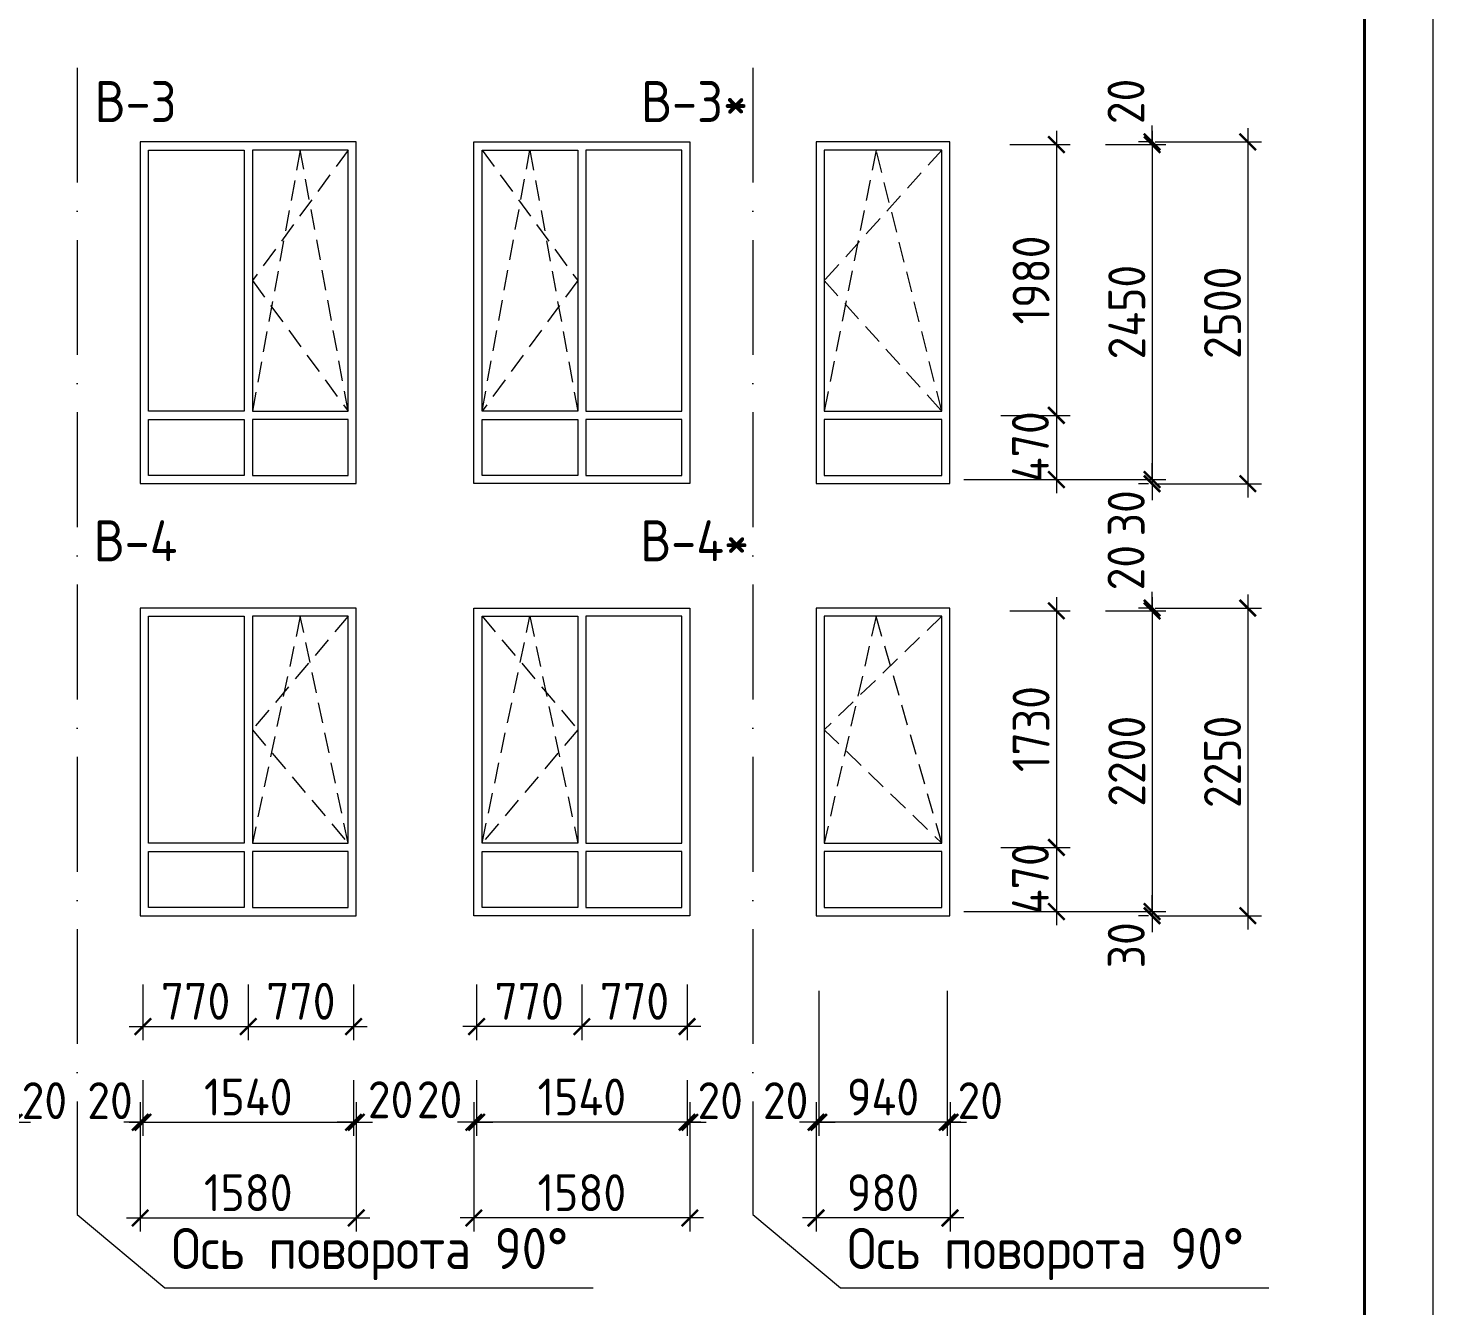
# Model space of a CAD drawing. Header units: millimetres. Extents: x 854812 to 1164625, y 589925 to 823301.
# Drawn here: x 1104279 to 1114554, y 663133 to 672480 of the extents above; entities that cross this region are included whole.
import ezdxf
from ezdxf.enums import TextEntityAlignment as Align

# ---------------------------------------------------------------- set-up
doc = ezdxf.new("R2010")
doc.units = ezdxf.units.MM
for name, pattern in [('ACAD_ISO10W100', [18, 12, -3, 0, -3]), ('JIS_08_15', [17.25, 15, -0.75, 0.75, -0.75]), ('НЕВИДИМАЯX2', [0.75, 0.5, -0.25])]:
    doc.linetypes.add(name, pattern=pattern)
doc.layers.get('Defpoints').update_dxf_attribs({"color": 40})
for name, color, linetype, lineweight in [('Text', 7, 'Continuous', 15), ('АР_Марка_двери', 13, 'Continuous', 9), ('окна', 132, 'Continuous', 18), ('оси', 50, 'JIS_08_15', 9), ('размеры', 215, 'Continuous', 13), ('текст', 7, 'Continuous', 13), ('УКАЗАТЕЛЬ', 6, 'Continuous', 13)]:
    doc.layers.add(name, color=color, linetype=linetype, lineweight=lineweight)
doc.styles.add('GOST 2.304', font='isocpeur.ttf', dxfattribs={"width": 0.9})
doc.styles.get("Standard").update_dxf_attribs({"font": 'arial.ttf'})
doc.styles.add('Оксана', font='arial.ttf')
doc.dimstyles.new('1', dxfattribs={"dimscale": 100, "dimtxt": 2.7, "dimasz": 1.2, "dimexe": 1, "dimexo": 1, "dimgap": 0.5, "dimtad": 1, "dimdec": 0, "dimzin": 0, "dimdsep": 46, "dimtxsty": 'GOST 2.304', "dimblk": 'ARCHTICK', "dimcen": 0.09, "dimdle": 1, "dimclrd": 256, "dimclre": 256, "dimclrt": 7, "dimadec": 0, "dimazin": 0, "dimtfac": 1, "dimtdec": 0, "dimtmove": 1, "dimatfit": 3, "dimldrblk": 'ARCHTICK', "dimfxl": 100, "dimtolj": 1, "dimtzin": 0, "dimlwd": 5, "dimlwe": 5, "dimarcsym": 1})

# ---------------------------------------------------------------- blocks, each defined once
blk = doc.blocks.new('*U8')
at = {"color": 7, "linetype": 'Continuous', "lineweight": 0}
blk.add_lwpolyline([(-420, 297), (0, 297), (0, 0), (-420, 0)], close=True, dxfattribs=at)
at = {"color": 7, "linetype": 'Continuous', "lineweight": 40}
blk.add_lwpolyline([(-400, 292), (-5, 292), (-5, 5), (-400, 5)], close=True, dxfattribs=at)
at = {"color": 7, "style": 'Оксана', "flags": 8}
for tag, height, p in [('НАИМЕНОВАНИЕ_ОБЪЕКТА_СТРОИТЕЛЬСТВА', 2.71, (-64.88, 42.01)), ('НАИМЕНОВАНИЕ_ЧЕРТЕЖА', 2.86, (-88.9, 11.79))]:
    blk.add_attdef(tag, text='', height=height, dxfattribs=at).set_placement(p, align=Align.MIDDLE_CENTER)
at = {"color": 7, "linetype": 'Continuous', "lineweight": 20, "style": 'Оксана', "flags": 8}
blk.add_attdef('ИНВ.№ПОДЛ.', text='', height=2.5, rotation=90, dxfattribs=at).set_placement((-403.5, 17.5), align=Align.MIDDLE_CENTER)
for tag, height, p in [('НАИМЕНОВАНИЕ_СООРУЖЕНИЯ', 3.57, (-91.21, 26.62)), ('ОРГАНИЗАЦИЯ/ЛИЦЕНЗИЯ', 2.29, (-29.74, 11.97))]:
    blk.add_attdef(tag, text='', height=height, dxfattribs=at).set_placement(p, align=Align.MIDDLE_CENTER)
at = {"color": 7, "linetype": 'Continuous', "lineweight": 20, "flags": 8}
for tag, p in [('---------------------------------------------------', (-210, 5)), ('--------------------------------------------------', (-210, -2))]:
    blk.add_attdef(tag, text='', height=0.143, dxfattribs=at).set_placement(p, align=Align.TOP_LEFT)
at = {"layer": 'Text', "color": 7, "linetype": 'Continuous', "lineweight": 20, "style": 'GOST 2.304', "width": 0.9, "flags": 8}
blk.add_attdef('ОБОЗНАЧЕНИЕ_ДОКУМЕНТА', text='', height=4.29, dxfattribs=at).set_placement((-65.21, 54.98), align=Align.MIDDLE_CENTER)
at = {"layer": 'Text', "color": 7, "style": 'GOST 2.304', "width": 0.9, "flags": 8}
for tag, p in [('СТАДИЯ', (-47.5, 25)), ('ЛИСТ', (-32.5, 25)), ('ЛИСТОВ', (-15, 25))]:
    blk.add_attdef(tag, text='', height=2.86, dxfattribs=at).set_placement(p, align=Align.MIDDLE_CENTER)
blk = doc.blocks.new('_ArchTick')
at = {"color": 0, "linetype": 'ByBlock', "const_width": 0.15}
blk.add_lwpolyline([(-0.5, -0.5), (0.5, 0.5)], dxfattribs=at)
blk = doc.blocks.new('*D1008')
at = {"layer": 'Defpoints', "color": 0, "lineweight": 50, "ltscale": 0.1}
for p in [(1105119, 664885), (1106659, 664885), (1106659, 664476)]:
    blk.add_point(p, dxfattribs=at)
at = {"layer": 'размеры', "lineweight": 5, "ltscale": 0.1}
for p, q in [((1105119, 664785), (1105119, 664376)), ((1106659, 664785), (1106659, 664376)), ((1105019, 664476), (1106759, 664476))]:
    blk.add_line(p, q, dxfattribs=at)
at = {"layer": 'размеры', "lineweight": 5, "ltscale": 0.1, "xscale": 120, "yscale": 120, "zscale": 120, "rotation": 180}
blk.add_blockref('_ArchTick', (1105119, 664476), dxfattribs=at)
at = {"layer": 'размеры', "lineweight": 5, "ltscale": 0.1, "xscale": 120, "yscale": 120, "zscale": 120}
blk.add_blockref('_ArchTick', (1106659, 664476), dxfattribs=at)
at = {"layer": 'размеры', "color": 7, "ltscale": 0.1, "insert": (1105889, 664661), "char_height": 270, "attachment_point": 5, "style": 'GOST 2.304'}
blk.add_mtext('\\A1;1540', dxfattribs=at)
blk = doc.blocks.new('*D1009')
at = {"layer": 'Defpoints', "color": 0, "lineweight": 50, "ltscale": 0.1}
for p in [(1105099, 664691), (1106679, 664691), (1106679, 663776)]:
    blk.add_point(p, dxfattribs=at)
at = {"layer": 'размеры', "lineweight": 5, "ltscale": 0.1}
for p, q in [((1105099, 664591), (1105099, 663676)), ((1106679, 664591), (1106679, 663676)), ((1104999, 663776), (1106779, 663776))]:
    blk.add_line(p, q, dxfattribs=at)
at = {"layer": 'размеры', "lineweight": 5, "ltscale": 0.1, "xscale": 120, "yscale": 120, "zscale": 120, "rotation": 180}
blk.add_blockref('_ArchTick', (1105099, 663776), dxfattribs=at)
at = {"layer": 'размеры', "lineweight": 5, "ltscale": 0.1, "xscale": 120, "yscale": 120, "zscale": 120}
blk.add_blockref('_ArchTick', (1106679, 663776), dxfattribs=at)
at = {"layer": 'размеры', "color": 7, "ltscale": 0.1, "insert": (1105889, 663961), "char_height": 270, "attachment_point": 5, "style": 'GOST 2.304'}
blk.add_mtext('\\A1;1580', dxfattribs=at)
blk = doc.blocks.new('*D1010')
at = {"layer": 'Defpoints', "color": 0, "lineweight": 50, "ltscale": 0.1}
for p in [(1105099, 664723), (1105119, 664723), (1105119, 664476)]:
    blk.add_point(p, dxfattribs=at)
at = {"layer": 'размеры', "lineweight": 5, "ltscale": 0.1}
for p, q in [((1105099, 664623), (1105099, 664376)), ((1105119, 664623), (1105119, 664376)), ((1105099, 664476), (1104979, 664476)), ((1105099, 664476), (1105119, 664476)), ((1105119, 664476), (1105239, 664476))]:
    blk.add_line(p, q, dxfattribs=at)
at = {"layer": 'размеры', "lineweight": 5, "ltscale": 0.1, "xscale": 120, "yscale": 120, "zscale": 120}
blk.add_blockref('_ArchTick', (1105099, 664476), dxfattribs=at)
at = {"layer": 'размеры', "lineweight": 5, "ltscale": 0.1, "xscale": 120, "yscale": 120, "zscale": 120, "rotation": 180}
blk.add_blockref('_ArchTick', (1105119, 664476), dxfattribs=at)
at = {"layer": 'размеры', "color": 7, "ltscale": 0.1, "insert": (1104878, 664634), "char_height": 270, "attachment_point": 5, "style": 'GOST 2.304'}
blk.add_mtext('\\A1;20', dxfattribs=at)
blk = doc.blocks.new('*D1011')
at = {"layer": 'Defpoints', "color": 0, "lineweight": 50, "ltscale": 0.1}
for p in [(1106659, 664723), (1106679, 664723), (1106659, 664476)]:
    blk.add_point(p, dxfattribs=at)
at = {"layer": 'размеры', "lineweight": 5, "ltscale": 0.1}
for p, q in [((1106659, 664623), (1106659, 664376)), ((1106679, 664623), (1106679, 664376)), ((1106659, 664476), (1106539, 664476)), ((1106679, 664476), (1106659, 664476)), ((1106679, 664476), (1106799, 664476))]:
    blk.add_line(p, q, dxfattribs=at)
at = {"layer": 'размеры', "lineweight": 5, "ltscale": 0.1, "xscale": 120, "yscale": 120, "zscale": 120}
blk.add_blockref('_ArchTick', (1106659, 664476), dxfattribs=at)
at = {"layer": 'размеры', "lineweight": 5, "ltscale": 0.1, "xscale": 120, "yscale": 120, "zscale": 120, "rotation": 180}
blk.add_blockref('_ArchTick', (1106679, 664476), dxfattribs=at)
at = {"layer": 'размеры', "color": 7, "ltscale": 0.1, "insert": (1106930, 664641), "char_height": 270, "attachment_point": 5, "style": 'GOST 2.304'}
blk.add_mtext('\\A1;20', dxfattribs=at)
blk = doc.blocks.new('*D1012')
at = {"layer": 'Defpoints', "color": 0, "lineweight": 50, "ltscale": 0.1}
for p in [(1105119, 665585), (1105889, 665585), (1105889, 665176)]:
    blk.add_point(p, dxfattribs=at)
at = {"layer": 'размеры', "lineweight": 5, "ltscale": 0.1}
for p, q in [((1105119, 665485), (1105119, 665076)), ((1105889, 665485), (1105889, 665076)), ((1105019, 665176), (1105989, 665176))]:
    blk.add_line(p, q, dxfattribs=at)
at = {"layer": 'размеры', "lineweight": 5, "ltscale": 0.1, "xscale": 120, "yscale": 120, "zscale": 120, "rotation": 180}
blk.add_blockref('_ArchTick', (1105119, 665176), dxfattribs=at)
at = {"layer": 'размеры', "lineweight": 5, "ltscale": 0.1, "xscale": 120, "yscale": 120, "zscale": 120}
blk.add_blockref('_ArchTick', (1105889, 665176), dxfattribs=at)
at = {"layer": 'размеры', "color": 7, "ltscale": 0.1, "insert": (1105504, 665361), "char_height": 270, "attachment_point": 5, "style": 'GOST 2.304'}
blk.add_mtext('\\A1;770', dxfattribs=at)
blk = doc.blocks.new('*D1013')
at = {"layer": 'Defpoints', "color": 0, "lineweight": 50, "ltscale": 0.1}
for p in [(1105889, 665585), (1106659, 665585), (1106659, 665176)]:
    blk.add_point(p, dxfattribs=at)
at = {"layer": 'размеры', "lineweight": 5, "ltscale": 0.1}
for p, q in [((1105889, 665485), (1105889, 665076)), ((1106659, 665485), (1106659, 665076)), ((1105789, 665176), (1106759, 665176))]:
    blk.add_line(p, q, dxfattribs=at)
at = {"layer": 'размеры', "lineweight": 5, "ltscale": 0.1, "xscale": 120, "yscale": 120, "zscale": 120, "rotation": 180}
blk.add_blockref('_ArchTick', (1105889, 665176), dxfattribs=at)
at = {"layer": 'размеры', "lineweight": 5, "ltscale": 0.1, "xscale": 120, "yscale": 120, "zscale": 120}
blk.add_blockref('_ArchTick', (1106659, 665176), dxfattribs=at)
at = {"layer": 'размеры', "color": 7, "ltscale": 0.1, "insert": (1106274, 665361), "char_height": 270, "attachment_point": 5, "style": 'GOST 2.304'}
blk.add_mtext('\\A1;770', dxfattribs=at)
blk = doc.blocks.new('*D1017')
at = {"layer": 'Defpoints', "color": 0, "lineweight": 50, "ltscale": 0.1}
for p in [(1104157, 664723), (1104177, 664723), (1104157, 664476)]:
    blk.add_point(p, dxfattribs=at)
at = {"layer": 'размеры', "lineweight": 5, "ltscale": 0.1}
for p, q in [((1104157, 664623), (1104157, 664376)), ((1104177, 664623), (1104177, 664376)), ((1104157, 664476), (1104037, 664476)), ((1104177, 664476), (1104157, 664476)), ((1104177, 664476), (1104297, 664476))]:
    blk.add_line(p, q, dxfattribs=at)
at = {"layer": 'размеры', "lineweight": 5, "ltscale": 0.1, "xscale": 120, "yscale": 120, "zscale": 120}
blk.add_blockref('_ArchTick', (1104157, 664476), dxfattribs=at)
at = {"layer": 'размеры', "lineweight": 5, "ltscale": 0.1, "xscale": 120, "yscale": 120, "zscale": 120, "rotation": 180}
blk.add_blockref('_ArchTick', (1104177, 664476), dxfattribs=at)
at = {"layer": 'размеры', "color": 7, "ltscale": 0.1, "insert": (1104398, 664634), "char_height": 270, "attachment_point": 5, "style": 'GOST 2.304'}
blk.add_mtext('\\A1;20', dxfattribs=at)
blk = doc.blocks.new('*D1018')
at = {"layer": 'Defpoints', "color": 0, "lineweight": 50, "ltscale": 0.1}
for p in [(1107559, 664885), (1109099, 664885), (1107559, 664476)]:
    blk.add_point(p, dxfattribs=at)
at = {"layer": 'размеры', "lineweight": 5, "ltscale": 0.1}
for p, q in [((1107559, 664785), (1107559, 664376)), ((1109099, 664785), (1109099, 664376)), ((1109199, 664476), (1107459, 664476))]:
    blk.add_line(p, q, dxfattribs=at)
at = {"layer": 'размеры', "lineweight": 5, "ltscale": 0.1, "xscale": 120, "yscale": 120, "zscale": 120, "rotation": 180}
blk.add_blockref('_ArchTick', (1107559, 664476), dxfattribs=at)
at = {"layer": 'размеры', "lineweight": 5, "ltscale": 0.1, "xscale": 120, "yscale": 120, "zscale": 120}
blk.add_blockref('_ArchTick', (1109099, 664476), dxfattribs=at)
at = {"layer": 'размеры', "color": 7, "ltscale": 0.1, "insert": (1108329, 664661), "char_height": 270, "attachment_point": 5, "style": 'GOST 2.304'}
blk.add_mtext('\\A1;1540', dxfattribs=at)
blk = doc.blocks.new('*D1019')
at = {"layer": 'Defpoints', "color": 0, "lineweight": 50, "ltscale": 0.1}
for p in [(1107539, 664691), (1109119, 664691), (1107539, 663776)]:
    blk.add_point(p, dxfattribs=at)
at = {"layer": 'размеры', "lineweight": 5, "ltscale": 0.1}
for p, q in [((1107539, 664591), (1107539, 663676)), ((1109119, 664591), (1109119, 663676)), ((1109219, 663776), (1107439, 663776))]:
    blk.add_line(p, q, dxfattribs=at)
at = {"layer": 'размеры', "lineweight": 5, "ltscale": 0.1, "xscale": 120, "yscale": 120, "zscale": 120, "rotation": 180}
blk.add_blockref('_ArchTick', (1107539, 663776), dxfattribs=at)
at = {"layer": 'размеры', "lineweight": 5, "ltscale": 0.1, "xscale": 120, "yscale": 120, "zscale": 120}
blk.add_blockref('_ArchTick', (1109119, 663776), dxfattribs=at)
at = {"layer": 'размеры', "color": 7, "ltscale": 0.1, "insert": (1108329, 663961), "char_height": 270, "attachment_point": 5, "style": 'GOST 2.304'}
blk.add_mtext('\\A1;1580', dxfattribs=at)
blk = doc.blocks.new('*D1020')
at = {"layer": 'Defpoints', "color": 0, "lineweight": 50, "ltscale": 0.1}
for p in [(1109099, 664723), (1109119, 664723), (1109099, 664476)]:
    blk.add_point(p, dxfattribs=at)
at = {"layer": 'размеры', "lineweight": 5, "ltscale": 0.1}
for p, q in [((1109099, 664623), (1109099, 664376)), ((1109119, 664623), (1109119, 664376)), ((1109099, 664476), (1108979, 664476)), ((1109119, 664476), (1109099, 664476)), ((1109119, 664476), (1109239, 664476))]:
    blk.add_line(p, q, dxfattribs=at)
at = {"layer": 'размеры', "lineweight": 5, "ltscale": 0.1, "xscale": 120, "yscale": 120, "zscale": 120}
blk.add_blockref('_ArchTick', (1109099, 664476), dxfattribs=at)
at = {"layer": 'размеры', "lineweight": 5, "ltscale": 0.1, "xscale": 120, "yscale": 120, "zscale": 120, "rotation": 180}
blk.add_blockref('_ArchTick', (1109119, 664476), dxfattribs=at)
at = {"layer": 'размеры', "color": 7, "ltscale": 0.1, "insert": (1109341, 664634), "char_height": 270, "attachment_point": 5, "style": 'GOST 2.304'}
blk.add_mtext('\\A1;20', dxfattribs=at)
blk = doc.blocks.new('*D1021')
at = {"layer": 'Defpoints', "color": 0, "lineweight": 50, "ltscale": 0.1}
for p in [(1107539, 664723), (1107559, 664723), (1107559, 664476)]:
    blk.add_point(p, dxfattribs=at)
at = {"layer": 'размеры', "lineweight": 5, "ltscale": 0.1}
for p, q in [((1107539, 664623), (1107539, 664376)), ((1107559, 664623), (1107559, 664376)), ((1107539, 664476), (1107419, 664476)), ((1107539, 664476), (1107559, 664476)), ((1107559, 664476), (1107679, 664476))]:
    blk.add_line(p, q, dxfattribs=at)
at = {"layer": 'размеры', "lineweight": 5, "ltscale": 0.1, "xscale": 120, "yscale": 120, "zscale": 120}
blk.add_blockref('_ArchTick', (1107539, 664476), dxfattribs=at)
at = {"layer": 'размеры', "lineweight": 5, "ltscale": 0.1, "xscale": 120, "yscale": 120, "zscale": 120, "rotation": 180}
blk.add_blockref('_ArchTick', (1107559, 664476), dxfattribs=at)
at = {"layer": 'размеры', "color": 7, "ltscale": 0.1, "insert": (1107288, 664641), "char_height": 270, "attachment_point": 5, "style": 'GOST 2.304'}
blk.add_mtext('\\A1;20', dxfattribs=at)
blk = doc.blocks.new('*D1022')
at = {"layer": 'Defpoints', "color": 0, "lineweight": 50, "ltscale": 0.1}
for p in [(1108329, 665585), (1109099, 665585), (1108329, 665176)]:
    blk.add_point(p, dxfattribs=at)
at = {"layer": 'размеры', "lineweight": 5, "ltscale": 0.1}
for p, q in [((1108329, 665485), (1108329, 665076)), ((1109099, 665485), (1109099, 665076)), ((1109199, 665176), (1108229, 665176))]:
    blk.add_line(p, q, dxfattribs=at)
at = {"layer": 'размеры', "lineweight": 5, "ltscale": 0.1, "xscale": 120, "yscale": 120, "zscale": 120, "rotation": 180}
blk.add_blockref('_ArchTick', (1108329, 665176), dxfattribs=at)
at = {"layer": 'размеры', "lineweight": 5, "ltscale": 0.1, "xscale": 120, "yscale": 120, "zscale": 120}
blk.add_blockref('_ArchTick', (1109099, 665176), dxfattribs=at)
at = {"layer": 'размеры', "color": 7, "ltscale": 0.1, "insert": (1108714, 665361), "char_height": 270, "attachment_point": 5, "style": 'GOST 2.304'}
blk.add_mtext('\\A1;770', dxfattribs=at)
blk = doc.blocks.new('*D1023')
at = {"layer": 'Defpoints', "color": 0, "lineweight": 50, "ltscale": 0.1}
for p in [(1107559, 665585), (1108329, 665585), (1107559, 665176)]:
    blk.add_point(p, dxfattribs=at)
at = {"layer": 'размеры', "lineweight": 5, "ltscale": 0.1}
for p, q in [((1107559, 665485), (1107559, 665076)), ((1108329, 665485), (1108329, 665076)), ((1108429, 665176), (1107459, 665176))]:
    blk.add_line(p, q, dxfattribs=at)
at = {"layer": 'размеры', "lineweight": 5, "ltscale": 0.1, "xscale": 120, "yscale": 120, "zscale": 120, "rotation": 180}
blk.add_blockref('_ArchTick', (1107559, 665176), dxfattribs=at)
at = {"layer": 'размеры', "lineweight": 5, "ltscale": 0.1, "xscale": 120, "yscale": 120, "zscale": 120}
blk.add_blockref('_ArchTick', (1108329, 665176), dxfattribs=at)
at = {"layer": 'размеры', "color": 7, "ltscale": 0.1, "insert": (1107944, 665361), "char_height": 270, "attachment_point": 5, "style": 'GOST 2.304'}
blk.add_mtext('\\A1;770', dxfattribs=at)
blk = doc.blocks.new('*D1024')
at = {"layer": 'Defpoints', "color": 0, "lineweight": 50, "ltscale": 0.1}
for p in [(1110062, 665537, 0), (1111002, 665537, 0), (1110062, 664476)]:
    blk.add_point(p, dxfattribs=at)
at = {"layer": 'размеры', "lineweight": 5, "ltscale": 0.1}
for p, q in [((1110062, 665437), (1110062, 664376)), ((1111002, 665437), (1111002, 664376)), ((1111102, 664476), (1109962, 664476))]:
    blk.add_line(p, q, dxfattribs=at)
at = {"layer": 'размеры', "lineweight": 5, "ltscale": 0.1, "xscale": 120, "yscale": 120, "zscale": 120, "rotation": 180}
blk.add_blockref('_ArchTick', (1110062, 664476), dxfattribs=at)
at = {"layer": 'размеры', "lineweight": 5, "ltscale": 0.1, "xscale": 120, "yscale": 120, "zscale": 120}
blk.add_blockref('_ArchTick', (1111002, 664476), dxfattribs=at)
at = {"layer": 'размеры', "color": 7, "ltscale": 0.1, "insert": (1110532, 664661), "char_height": 270, "attachment_point": 5, "style": 'GOST 2.304'}
blk.add_mtext('\\A1;940', dxfattribs=at)
blk = doc.blocks.new('*D1025')
at = {"layer": 'Defpoints', "color": 0, "lineweight": 50, "ltscale": 0.1}
for p in [(1110042, 664587, 0), (1111022, 664587, 0), (1110042, 663776)]:
    blk.add_point(p, dxfattribs=at)
at = {"layer": 'размеры', "lineweight": 5, "ltscale": 0.1}
for p, q in [((1110042, 664487), (1110042, 663676)), ((1111022, 664487), (1111022, 663676)), ((1111122, 663776), (1109942, 663776))]:
    blk.add_line(p, q, dxfattribs=at)
at = {"layer": 'размеры', "lineweight": 5, "ltscale": 0.1, "xscale": 120, "yscale": 120, "zscale": 120, "rotation": 180}
blk.add_blockref('_ArchTick', (1110042, 663776), dxfattribs=at)
at = {"layer": 'размеры', "lineweight": 5, "ltscale": 0.1, "xscale": 120, "yscale": 120, "zscale": 120}
blk.add_blockref('_ArchTick', (1111022, 663776), dxfattribs=at)
at = {"layer": 'размеры', "color": 7, "ltscale": 0.1, "insert": (1110532, 663961), "char_height": 270, "attachment_point": 5, "style": 'GOST 2.304'}
blk.add_mtext('\\A1;980', dxfattribs=at)
blk = doc.blocks.new('*D1026')
at = {"layer": 'Defpoints', "color": 0, "lineweight": 50, "ltscale": 0.1}
for p in [(1111002, 664723), (1111022, 664723), (1111002, 664476)]:
    blk.add_point(p, dxfattribs=at)
at = {"layer": 'размеры', "lineweight": 5, "ltscale": 0.1}
for p, q in [((1111002, 664623), (1111002, 664376)), ((1111022, 664623), (1111022, 664376)), ((1111002, 664476), (1110882, 664476)), ((1111022, 664476), (1111002, 664476)), ((1111022, 664476), (1111142, 664476))]:
    blk.add_line(p, q, dxfattribs=at)
at = {"layer": 'размеры', "lineweight": 5, "ltscale": 0.1, "xscale": 120, "yscale": 120, "zscale": 120}
blk.add_blockref('_ArchTick', (1111002, 664476), dxfattribs=at)
at = {"layer": 'размеры', "lineweight": 5, "ltscale": 0.1, "xscale": 120, "yscale": 120, "zscale": 120, "rotation": 180}
blk.add_blockref('_ArchTick', (1111022, 664476), dxfattribs=at)
at = {"layer": 'размеры', "color": 7, "ltscale": 0.1, "insert": (1111243, 664634), "char_height": 270, "attachment_point": 5, "style": 'GOST 2.304'}
blk.add_mtext('\\A1;20', dxfattribs=at)
blk = doc.blocks.new('*D1027')
at = {"layer": 'Defpoints', "color": 0, "lineweight": 50, "ltscale": 0.1}
for p in [(1110042, 664723), (1110062, 664723), (1110062, 664476)]:
    blk.add_point(p, dxfattribs=at)
at = {"layer": 'размеры', "lineweight": 5, "ltscale": 0.1}
for p, q in [((1110042, 664623), (1110042, 664376)), ((1110062, 664623), (1110062, 664376)), ((1110042, 664476), (1109922, 664476)), ((1110042, 664476), (1110062, 664476)), ((1110062, 664476), (1110182, 664476))]:
    blk.add_line(p, q, dxfattribs=at)
at = {"layer": 'размеры', "lineweight": 5, "ltscale": 0.1, "xscale": 120, "yscale": 120, "zscale": 120}
blk.add_blockref('_ArchTick', (1110042, 664476), dxfattribs=at)
at = {"layer": 'размеры', "lineweight": 5, "ltscale": 0.1, "xscale": 120, "yscale": 120, "zscale": 120, "rotation": 180}
blk.add_blockref('_ArchTick', (1110062, 664476), dxfattribs=at)
at = {"layer": 'размеры', "color": 7, "ltscale": 0.1, "insert": (1109820, 664634), "char_height": 270, "attachment_point": 5, "style": 'GOST 2.304'}
blk.add_mtext('\\A1;20', dxfattribs=at)
blk = doc.blocks.new('*D1028')
at = {"layer": 'Defpoints', "color": 0, "lineweight": 50, "ltscale": 0.1}
for p in [(1112059, 671627), (1111722, 669177), (1112500, 669177)]:
    blk.add_point(p, dxfattribs=at)
at = {"layer": 'размеры', "lineweight": 5, "ltscale": 0.1}
for p, q in [((1112500, 671727), (1112500, 669077)), ((1112159, 671627), (1112600, 671627)), ((1111822, 669177), (1112600, 669177))]:
    blk.add_line(p, q, dxfattribs=at)
at = {"layer": 'размеры', "lineweight": 5, "ltscale": 0.1, "xscale": 120, "yscale": 120, "zscale": 120}
for p, rotation in [((1112500, 671627), 90), ((1112500, 669177), 270)]:
    blk.add_blockref('_ArchTick', p, dxfattribs=dict(at, rotation=rotation))
at = {"layer": 'размеры', "color": 7, "ltscale": 0.1, "insert": (1112315, 670402), "char_height": 270, "attachment_point": 5, "rotation": 90, "style": 'GOST 2.304'}
blk.add_mtext('\\A1;2450', dxfattribs=at)
blk = doc.blocks.new('*D1029')
at = {"layer": 'Defpoints', "color": 0, "lineweight": 50, "ltscale": 0.1}
for p in [(1112422, 671647), (1112422, 669147), (1113200, 669147)]:
    blk.add_point(p, dxfattribs=at)
at = {"layer": 'размеры', "lineweight": 5, "ltscale": 0.1}
for p, q in [((1113200, 671747), (1113200, 669047)), ((1112522, 671647), (1113300, 671647)), ((1112522, 669147), (1113300, 669147))]:
    blk.add_line(p, q, dxfattribs=at)
at = {"layer": 'размеры', "lineweight": 5, "ltscale": 0.1, "xscale": 120, "yscale": 120, "zscale": 120}
for p, rotation in [((1113200, 671647), 90), ((1113200, 669147), 270)]:
    blk.add_blockref('_ArchTick', p, dxfattribs=dict(at, rotation=rotation))
at = {"layer": 'размеры', "color": 7, "ltscale": 0.1, "insert": (1113015, 670397), "char_height": 270, "attachment_point": 5, "rotation": 90, "style": 'GOST 2.304'}
blk.add_mtext('\\A1;2500', dxfattribs=at)
blk = doc.blocks.new('*D1030')
at = {"layer": 'Defpoints', "color": 0, "lineweight": 50, "ltscale": 0.1}
for p in [(1112445, 671627), (1112500, 671647), (1112573, 671647)]:
    blk.add_point(p, dxfattribs=at)
at = {"layer": 'размеры', "lineweight": 5, "ltscale": 0.1}
for p, q in [((1112500, 671647), (1112500, 671767)), ((1112473, 671647), (1112400, 671647)), ((1112500, 671627), (1112500, 671647)), ((1112500, 671627), (1112500, 671507)), ((1112545, 671627), (1112600, 671627))]:
    blk.add_line(p, q, dxfattribs=at)
at = {"layer": 'размеры', "lineweight": 5, "ltscale": 0.1, "xscale": 120, "yscale": 120, "zscale": 120}
for p, rotation in [((1112500, 671647), 270), ((1112500, 671627), 90)]:
    blk.add_blockref('_ArchTick', p, dxfattribs=dict(at, rotation=rotation))
at = {"layer": 'размеры', "color": 7, "ltscale": 0.1, "insert": (1112309, 671943), "char_height": 270, "attachment_point": 5, "rotation": 90, "style": 'GOST 2.304'}
blk.add_mtext('\\A1;20', dxfattribs=at)
blk = doc.blocks.new('*D1031')
at = {"layer": 'Defpoints', "color": 0, "lineweight": 50, "ltscale": 0.1}
for p in [(1112445, 669177), (1112500, 669147), (1112574, 669147)]:
    blk.add_point(p, dxfattribs=at)
at = {"layer": 'размеры', "lineweight": 5, "ltscale": 0.1}
for p, q in [((1112500, 669177), (1112500, 669297)), ((1112474, 669147), (1112400, 669147)), ((1112500, 669177), (1112500, 669147)), ((1112500, 669147), (1112500, 669027)), ((1112545, 669177), (1112600, 669177))]:
    blk.add_line(p, q, dxfattribs=at)
at = {"layer": 'размеры', "lineweight": 5, "ltscale": 0.1, "xscale": 120, "yscale": 120, "zscale": 120}
for p, rotation in [((1112500, 669177), 270), ((1112500, 669147), 90)]:
    blk.add_blockref('_ArchTick', p, dxfattribs=dict(at, rotation=rotation))
at = {"layer": 'размеры', "color": 7, "ltscale": 0.1, "insert": (1112311, 668931), "char_height": 270, "attachment_point": 5, "rotation": 90, "style": 'GOST 2.304'}
blk.add_mtext('\\A1;30', dxfattribs=at)
blk = doc.blocks.new('*D1032')
at = {"layer": 'Defpoints', "color": 0, "lineweight": 50, "ltscale": 0.1}
for p in [(1111359, 671627), (1111294, 669647), (1111800, 669647)]:
    blk.add_point(p, dxfattribs=at)
at = {"layer": 'размеры', "lineweight": 5, "ltscale": 0.1}
for p, q in [((1111800, 671727), (1111800, 669547)), ((1111459, 671627), (1111900, 671627)), ((1111394, 669647), (1111900, 669647))]:
    blk.add_line(p, q, dxfattribs=at)
at = {"layer": 'размеры', "lineweight": 5, "ltscale": 0.1, "xscale": 120, "yscale": 120, "zscale": 120}
for p, rotation in [((1111800, 671627), 90), ((1111800, 669647), 270)]:
    blk.add_blockref('_ArchTick', p, dxfattribs=dict(at, rotation=rotation))
at = {"layer": 'размеры', "color": 7, "ltscale": 0.1, "insert": (1111615, 670637), "char_height": 270, "attachment_point": 5, "rotation": 90, "style": 'GOST 2.304'}
blk.add_mtext('\\A1;1980', dxfattribs=at)
blk = doc.blocks.new('*D1033')
at = {"layer": 'Defpoints', "color": 0, "lineweight": 50, "ltscale": 0.1}
for p in [(1111359, 669647), (1111022, 669177), (1111800, 669177)]:
    blk.add_point(p, dxfattribs=at)
at = {"layer": 'размеры', "lineweight": 5, "ltscale": 0.1}
for p, q in [((1111800, 669747), (1111800, 669077)), ((1111459, 669647), (1111900, 669647)), ((1111122, 669177), (1111900, 669177))]:
    blk.add_line(p, q, dxfattribs=at)
at = {"layer": 'размеры', "lineweight": 5, "ltscale": 0.1, "xscale": 120, "yscale": 120, "zscale": 120}
for p, rotation in [((1111800, 669647), 90), ((1111800, 669177), 270)]:
    blk.add_blockref('_ArchTick', p, dxfattribs=dict(at, rotation=rotation))
at = {"layer": 'размеры', "color": 7, "ltscale": 0.1, "insert": (1111610, 669417), "char_height": 270, "attachment_point": 5, "rotation": 90, "style": 'GOST 2.304'}
blk.add_mtext('\\A1;470', dxfattribs=at)
blk = doc.blocks.new('*D1034')
at = {"layer": 'Defpoints', "color": 0, "lineweight": 50, "ltscale": 0.1}
for p in [(1112059, 668217), (1111722, 666017), (1112500, 666017)]:
    blk.add_point(p, dxfattribs=at)
at = {"layer": 'размеры', "lineweight": 5, "ltscale": 0.1}
for p, q in [((1112500, 668317), (1112500, 665917)), ((1112159, 668217), (1112600, 668217)), ((1111822, 666017), (1112600, 666017))]:
    blk.add_line(p, q, dxfattribs=at)
at = {"layer": 'размеры', "lineweight": 5, "ltscale": 0.1, "xscale": 120, "yscale": 120, "zscale": 120}
for p, rotation in [((1112500, 668217), 90), ((1112500, 666017), 270)]:
    blk.add_blockref('_ArchTick', p, dxfattribs=dict(at, rotation=rotation))
at = {"layer": 'размеры', "color": 7, "ltscale": 0.1, "insert": (1112315, 667117), "char_height": 270, "attachment_point": 5, "rotation": 90, "style": 'GOST 2.304'}
blk.add_mtext('\\A1;2200', dxfattribs=at)
blk = doc.blocks.new('*D1035')
at = {"layer": 'Defpoints', "color": 0, "lineweight": 50, "ltscale": 0.1}
for p in [(1112422, 668237), (1112422, 665987), (1113200, 665987)]:
    blk.add_point(p, dxfattribs=at)
at = {"layer": 'размеры', "lineweight": 5, "ltscale": 0.1}
for p, q in [((1113200, 668337), (1113200, 665887)), ((1112522, 668237), (1113300, 668237)), ((1112522, 665987), (1113300, 665987))]:
    blk.add_line(p, q, dxfattribs=at)
at = {"layer": 'размеры', "lineweight": 5, "ltscale": 0.1, "xscale": 120, "yscale": 120, "zscale": 120}
for p, rotation in [((1113200, 668237), 90), ((1113200, 665987), 270)]:
    blk.add_blockref('_ArchTick', p, dxfattribs=dict(at, rotation=rotation))
at = {"layer": 'размеры', "color": 7, "ltscale": 0.1, "insert": (1113015, 667112), "char_height": 270, "attachment_point": 5, "rotation": 90, "style": 'GOST 2.304'}
blk.add_mtext('\\A1;2250', dxfattribs=at)
blk = doc.blocks.new('*D1036')
at = {"layer": 'Defpoints', "color": 0, "lineweight": 50, "ltscale": 0.1}
for p in [(1112445, 668217), (1112500, 668237), (1112573, 668237)]:
    blk.add_point(p, dxfattribs=at)
at = {"layer": 'размеры', "lineweight": 5, "ltscale": 0.1}
for p, q in [((1112500, 668237), (1112500, 668357)), ((1112473, 668237), (1112400, 668237)), ((1112500, 668217), (1112500, 668237)), ((1112500, 668217), (1112500, 668097)), ((1112545, 668217), (1112600, 668217))]:
    blk.add_line(p, q, dxfattribs=at)
at = {"layer": 'размеры', "lineweight": 5, "ltscale": 0.1, "xscale": 120, "yscale": 120, "zscale": 120}
for p, rotation in [((1112500, 668237), 270), ((1112500, 668217), 90)]:
    blk.add_blockref('_ArchTick', p, dxfattribs=dict(at, rotation=rotation))
at = {"layer": 'размеры', "color": 7, "ltscale": 0.1, "insert": (1112309, 668533), "char_height": 270, "attachment_point": 5, "rotation": 90, "style": 'GOST 2.304'}
blk.add_mtext('\\A1;20', dxfattribs=at)
blk = doc.blocks.new('*D1037')
at = {"layer": 'Defpoints', "color": 0, "lineweight": 50, "ltscale": 0.1}
for p in [(1112445, 666017), (1112500, 665987), (1112574, 665987)]:
    blk.add_point(p, dxfattribs=at)
at = {"layer": 'размеры', "lineweight": 5, "ltscale": 0.1}
for p, q in [((1112500, 666017), (1112500, 666137)), ((1112474, 665987), (1112400, 665987)), ((1112500, 666017), (1112500, 665987)), ((1112500, 665987), (1112500, 665867)), ((1112545, 666017), (1112600, 666017))]:
    blk.add_line(p, q, dxfattribs=at)
at = {"layer": 'размеры', "lineweight": 5, "ltscale": 0.1, "xscale": 120, "yscale": 120, "zscale": 120}
for p, rotation in [((1112500, 666017), 270), ((1112500, 665987), 90)]:
    blk.add_blockref('_ArchTick', p, dxfattribs=dict(at, rotation=rotation))
at = {"layer": 'размеры', "color": 7, "ltscale": 0.1, "insert": (1112311, 665771), "char_height": 270, "attachment_point": 5, "rotation": 90, "style": 'GOST 2.304'}
blk.add_mtext('\\A1;30', dxfattribs=at)
blk = doc.blocks.new('*D1038')
at = {"layer": 'Defpoints', "color": 0, "lineweight": 50, "ltscale": 0.1}
for p in [(1111359, 668217), (1111294, 666487), (1111800, 666487)]:
    blk.add_point(p, dxfattribs=at)
at = {"layer": 'размеры', "lineweight": 5, "ltscale": 0.1}
for p, q in [((1111800, 668317), (1111800, 666387)), ((1111459, 668217), (1111900, 668217)), ((1111394, 666487), (1111900, 666487))]:
    blk.add_line(p, q, dxfattribs=at)
at = {"layer": 'размеры', "lineweight": 5, "ltscale": 0.1, "xscale": 120, "yscale": 120, "zscale": 120}
for p, rotation in [((1111800, 668217), 90), ((1111800, 666487), 270)]:
    blk.add_blockref('_ArchTick', p, dxfattribs=dict(at, rotation=rotation))
at = {"layer": 'размеры', "color": 7, "ltscale": 0.1, "insert": (1111615, 667352), "char_height": 270, "attachment_point": 5, "rotation": 90, "style": 'GOST 2.304'}
blk.add_mtext('\\A1;1730', dxfattribs=at)
blk = doc.blocks.new('*D1039')
at = {"layer": 'Defpoints', "color": 0, "lineweight": 50, "ltscale": 0.1}
for p in [(1111359, 666487), (1111022, 666017), (1111800, 666017)]:
    blk.add_point(p, dxfattribs=at)
at = {"layer": 'размеры', "lineweight": 5, "ltscale": 0.1}
for p, q in [((1111800, 666587), (1111800, 665917)), ((1111459, 666487), (1111900, 666487)), ((1111122, 666017), (1111900, 666017))]:
    blk.add_line(p, q, dxfattribs=at)
at = {"layer": 'размеры', "lineweight": 5, "ltscale": 0.1, "xscale": 120, "yscale": 120, "zscale": 120}
for p, rotation in [((1111800, 666487), 90), ((1111800, 666017), 270)]:
    blk.add_blockref('_ArchTick', p, dxfattribs=dict(at, rotation=rotation))
at = {"layer": 'размеры', "color": 7, "ltscale": 0.1, "insert": (1111610, 666257), "char_height": 270, "attachment_point": 5, "rotation": 90, "style": 'GOST 2.304'}
blk.add_mtext('\\A1;470', dxfattribs=at)

msp = doc.modelspace()

# ---------------------------------------------------------------- linework, layer by layer
at = {"layer": 'окна', "color": 7, "ltscale": 0.1, "elevation": 0}
for points in [[(1105099.3, 669147.3), (1106679.3, 669147.3), (1106679.3, 671647.3), (1105099.3, 671647.3)], [(1105159.4, 669677.3), (1105159.4, 671587.3), (1105859.4, 671587.3), (1105859.4, 669677.3)], [(1106619.6, 669677.3), (1106619.6, 671587.3), (1105919.3, 671587.3), (1105919.3, 669677.3)], [(1109119.3, 669147.3), (1107539.3, 669147.3), (1107539.3, 671647.3), (1109119.3, 671647.3)], [(1107599.1, 669677.3), (1107599.1, 671587.3), (1108299.4, 671587.3), (1108299.4, 669677.3)], [(1109059.3, 669677.3), (1109059.3, 671587.3), (1108359.3, 671587.3), (1108359.3, 669677.3)], [(1110041.8, 669147.3), (1111021.8, 669147.3), (1111021.8, 671647.3), (1110041.8, 671647.3)], [(1110961.8, 669677.3), (1110961.8, 671587.3), (1110101.8, 671587.3), (1110101.8, 669677.3)], [(1105859.4, 669617.3), (1105859.4, 669207.3), (1105159.4, 669207.3), (1105159.4, 669617.3)], [(1105919.3, 669617.3), (1105919.3, 669207.3), (1106619.6, 669207.3), (1106619.6, 669617.3)], [(1108299.4, 669617.3), (1108299.4, 669207.3), (1107599.1, 669207.3), (1107599.1, 669617.3)], [(1108359.3, 669617.3), (1108359.3, 669207.3), (1109059.3, 669207.3), (1109059.3, 669617.3)], [(1110101.8, 669617.3), (1110101.8, 669207.3), (1110961.8, 669207.3), (1110961.8, 669617.3)], [(1105159.4, 666517.3), (1105159.4, 668177.3), (1105859.4, 668177.3), (1105859.4, 666517.3)], [(1106619.6, 666517.3), (1106619.6, 668177.3), (1105919.3, 668177.3), (1105919.3, 666517.3)], [(1107599.1, 666517.3), (1107599.1, 668177.3), (1108299.4, 668177.3), (1108299.4, 666517.3)], [(1109059.3, 666517.3), (1109059.3, 668177.3), (1108359.3, 668177.3), (1108359.3, 666517.3)], [(1105859.4, 666457.3), (1105859.4, 666047.3), (1105159.4, 666047.3), (1105159.4, 666457.3)], [(1105919.3, 666457.3), (1105919.3, 666047.3), (1106619.6, 666047.3), (1106619.6, 666457.3)], [(1108299.4, 666457.3), (1108299.4, 666047.3), (1107599.1, 666047.3), (1107599.1, 666457.3)], [(1108359.3, 666457.3), (1108359.3, 666047.3), (1109059.3, 666047.3), (1109059.3, 666457.3)]]:
    msp.add_lwpolyline(points, close=True, dxfattribs=at)
at = {"layer": 'окна', "color": 7, "ltscale": 0.1}
for points in [[(1105099.3, 665987.3), (1106679.3, 665987.3), (1106679.3, 668237.3), (1105099.3, 668237.3)], [(1109119.3, 665987.3), (1107539.3, 665987.3), (1107539.3, 668237.3), (1109119.3, 668237.3)], [(1110041.8, 665987.3), (1111021.8, 665987.3), (1111021.8, 668237.3), (1110041.8, 668237.3)], [(1110961.8, 666517.3), (1110961.8, 668177.3), (1110101.8, 668177.3), (1110101.8, 666517.3)], [(1110101.8, 666457.3), (1110101.8, 666047.3), (1110961.8, 666047.3), (1110961.8, 666457.3)]]:
    msp.add_lwpolyline(points, close=True, dxfattribs=at)
at = {"layer": 'оси', "color": 7, "linetype": 'ACAD_ISO10W100', "ltscale": 70}
for p, q in [((1104638.1, 672189.5, 0), (1104638.1, 663802.6, 0)), ((1109580.6, 672189.5, 0), (1109580.6, 663802.6, 0))]:
    msp.add_line(p, q, dxfattribs=at)
at = {"layer": 'размеры', "ltscale": 0.1}
for p, q in [((1104638.1, 663802.6, 0), (1105278, 663264.4, 0)), ((1109580.6, 663802.6, 0), (1110220.4, 663264.4, 0)), ((1105278, 663264.4, 0), (1108410.7, 663264.4, 0)), ((1110220.4, 663264.4, 0), (1113353.2, 663264.4, 0))]:
    msp.add_line(p, q, dxfattribs=at)
at = {"layer": 'УКАЗАТЕЛЬ', "linetype": 'НЕВИДИМАЯX2', "ltscale": 300, "elevation": 0}
for points in [[(1106619.6, 671587.3), (1105919.3, 670632.3), (1106619.6, 669677.3)], [(1106619.6, 669677.3), (1106269.4, 671587.3), (1105919.3, 669677.3)], [(1107599.1, 671587.3), (1108299.4, 670632.3), (1107599.1, 669677.3)], [(1107599.1, 669677.3), (1107949.3, 671587.3), (1108299.4, 669677.3)], [(1110961.8, 671587.3), (1110101.8, 670632.3), (1110961.8, 669677.3)], [(1110961.8, 669677.3), (1110481.8, 671587.3), (1110101.8, 669677.3)]]:
    msp.add_lwpolyline(points, dxfattribs=at)
at = {"layer": 'УКАЗАТЕЛЬ', "linetype": 'НЕВИДИМАЯX2', "ltscale": 300}
for points in [[(1106619.6, 668177.3), (1105919.3, 667347.3), (1106619.6, 666517.3)], [(1106619.6, 666517.3), (1106269.4, 668177.3), (1105919.3, 666517.3)], [(1107599.1, 668177.3), (1108299.4, 667347.3), (1107599.1, 666517.3)], [(1107599.1, 666517.3), (1107949.3, 668177.3), (1108299.4, 666517.3)], [(1110961.8, 668177.3), (1110101.8, 667347.3), (1110961.8, 666517.3)], [(1110961.8, 666517.3), (1110481.8, 668177.3), (1110101.8, 666517.3)]]:
    msp.add_lwpolyline(points, dxfattribs=at)

# ---------------------------------------------------------------- block references
at = {"ltscale": 130, "xscale": 100, "yscale": 100, "zscale": 100}
msp.add_blockref('*U8', (1114553.9, 652126.2), dxfattribs=at)

# ---------------------------------------------------------------- texts
at = {"layer": 'АР_Марка_двери', "linetype": 'Continuous', "lineweight": 15, "style": 'GOST 2.304', "width": 0.9}
for s, p in [('В-3', (1105064.8, 671792.1, 0)), ('В-3*', (1109153.9, 671792.1, 0)), ('В-4', (1105064.8, 668579.6, 0)), ('В-4*', (1109153.9, 668579.6, 0))]:
    msp.add_text(s, height=300, dxfattribs=at).set_placement(p, align=Align.CENTER)
at = {"layer": 'текст', "color": 7, "char_height": 300, "width": 14966.17, "attachment_point": 5, "style": 'GOST 2.304'}
for insert in [(1106778.5, 663511.9, 0), (1111720.9, 663511.9, 0)]:
    msp.add_mtext('{\\C256;Ось поворота 90%%D}', dxfattribs=dict(at, insert=insert))

# ---------------------------------------------------------------- dimensions: what is measured, and where the dimension line sits
at = {"layer": 'размеры', "ltscale": 0.1}
for base, p1, p2, angle, picture, middle in [((1112500.2, 671647.3, 0), (1112445.1, 671627.3, 0), (1112573.3, 671647.3, 0), 90, '*D1030', (1112493.8, 671943.2, 0)), ((1112500.2, 669147.3, 0), (1112445.1, 669177.3, 0), (1112573.9, 669147.3, 0), 270, '*D1031', (1112495.5, 668931.4, 0)), ((1112500.2, 668237.3), (1112445.1, 668217.3), (1112573.3, 668237.3), 90, '*D1036', (1112493.8, 668533.3)), ((1112500.2, 665987.3), (1112445.1, 666017.3), (1112573.9, 665987.3), 270, '*D1037', (1112495.5, 665771.4)), ((1104156.9, 664476.3), (1104176.9, 664722.7), (1104156.9, 664722.7), 180, '*D1017', (1104398.5, 664448.7)), ((1106659.3, 664476.3), (1106679.3, 664722.7), (1106659.3, 664722.7), 180, '*D1011', (1106930.4, 664456.5)), ((1109099.3, 664476.3), (1109119.3, 664722.7), (1109099.3, 664722.7), 180, '*D1020', (1109340.9, 664448.7)), ((1111001.8, 664476.3), (1111021.8, 664722.7), (1111001.8, 664722.7), 180, '*D1026', (1111243.3, 664448.7))]:
    dim = msp.add_linear_dim(base=base, p1=p1, p2=p2, angle=angle, dimstyle='1', dxfattribs=at)
    dim.commit()
    dim.dimension.update_dxf_attribs({"geometry": picture, "text_midpoint": middle, "dimtype": 160})
for base, p1, p2, angle, picture, middle in [((1111800.2, 669647.3, 0), (1111359.4, 671627.3, 0), (1111294.3, 669647.3, 0), 90, '*D1032', (1111615.2, 670637.3, 0)), ((1112500.2, 669177.3, 0), (1112059.4, 671627.3, 0), (1111721.8, 669177.3, 0), 90, '*D1028', (1112315.2, 670402.3, 0)), ((1113200.2, 669147.3, 0), (1112421.8, 671647.3, 0), (1112421.8, 669147.3, 0), 90, '*D1029', (1113015.2, 670397.3, 0)), ((1111800.2, 666487.3), (1111359.4, 668217.3), (1111294.3, 666487.3), 90, '*D1038', (1111615.2, 667352.3)), ((1112500.2, 666017.3), (1112059.4, 668217.3), (1111721.8, 666017.3), 90, '*D1034', (1112315.2, 667117.3)), ((1113200.2, 665987.3), (1112421.8, 668237.3), (1112421.8, 665987.3), 90, '*D1035', (1113015.2, 667112.3)), ((1107559.3, 665176.3), (1108329.4, 665584.6), (1107559.3, 665584.6), 180, '*D1023', (1107944.3, 665361.3)), ((1108329.4, 665176.3), (1109099.3, 665584.6), (1108329.4, 665584.6), 180, '*D1022', (1108714.3, 665361.3)), ((1110061.8, 664476.3), (1111001.8, 665537.3, 0), (1110061.8, 665537.3, 0), 180, '*D1024', (1110531.8, 664661.3)), ((1107559.4, 664476.3), (1109099.3, 664884.6), (1107559.4, 664884.6), 180, '*D1018', (1108329.4, 664661.3)), ((1107539.4, 663776.3), (1109119.3, 664690.9), (1107539.4, 664690.9), 180, '*D1019', (1108329.4, 663961.3)), ((1110041.8, 663776.3), (1111021.8, 664587.3, 0), (1110041.8, 664587.3, 0), 180, '*D1025', (1110531.8, 663961.3))]:
    dim = msp.add_linear_dim(base=base, p1=p1, p2=p2, angle=angle, dimstyle='1', dxfattribs=at)
    dim.commit()
    dim.dimension.update_dxf_attribs({"geometry": picture, "text_midpoint": middle})
for base, p1, p2, picture, middle in [((1111800.2, 669177.3, 0), (1111359.4, 669647.3, 0), (1111021.8, 669177.3, 0), '*D1033', (1111609.6, 669417, 0)), ((1111800.2, 666017.3), (1111359.4, 666487.3), (1111021.8, 666017.3), '*D1039', (1111609.6, 666257))]:
    dim = msp.add_linear_dim(base=base, p1=p1, p2=p2, angle=90, dimstyle='1', override={"dimtmove": 2}, dxfattribs=at)
    dim.commit()
    dim.dimension.update_dxf_attribs({"geometry": picture, "text_midpoint": middle, "dimtype": 160})
for base, p1, p2, picture, middle in [((1105889.3, 665176.3), (1105119.3, 665584.6), (1105889.3, 665584.6), '*D1012', (1105504.3, 665361.3)), ((1106659.3, 665176.3), (1105889.3, 665584.6), (1106659.3, 665584.6), '*D1013', (1106274.3, 665361.3)), ((1106659.3, 664476.3), (1105119.3, 664884.6), (1106659.3, 664884.6), '*D1008', (1105889.3, 664661.3)), ((1106679.3, 663776.3), (1105099.3, 664690.9), (1106679.3, 664690.9), '*D1009', (1105889.3, 663961.3))]:
    dim = msp.add_linear_dim(base=base, p1=p1, p2=p2, dimstyle='1', dxfattribs=at)
    dim.commit()
    dim.dimension.update_dxf_attribs({"geometry": picture, "text_midpoint": middle})
for base, p1, p2, picture, middle in [((1105119.3, 664476.3), (1105099.3, 664722.7), (1105119.3, 664722.7), '*D1010', (1104877.8, 664448.7)), ((1107559.4, 664476.3), (1107539.4, 664722.7), (1107559.4, 664722.7), '*D1021', (1107288.3, 664456.5)), ((1110061.8, 664476.3), (1110041.8, 664722.7), (1110061.8, 664722.7), '*D1027', (1109820.2, 664448.7))]:
    dim = msp.add_linear_dim(base=base, p1=p1, p2=p2, dimstyle='1', dxfattribs=at)
    dim.commit()
    dim.dimension.update_dxf_attribs({"geometry": picture, "text_midpoint": middle, "dimtype": 160})

doc.saveas('drawing.dxf')
